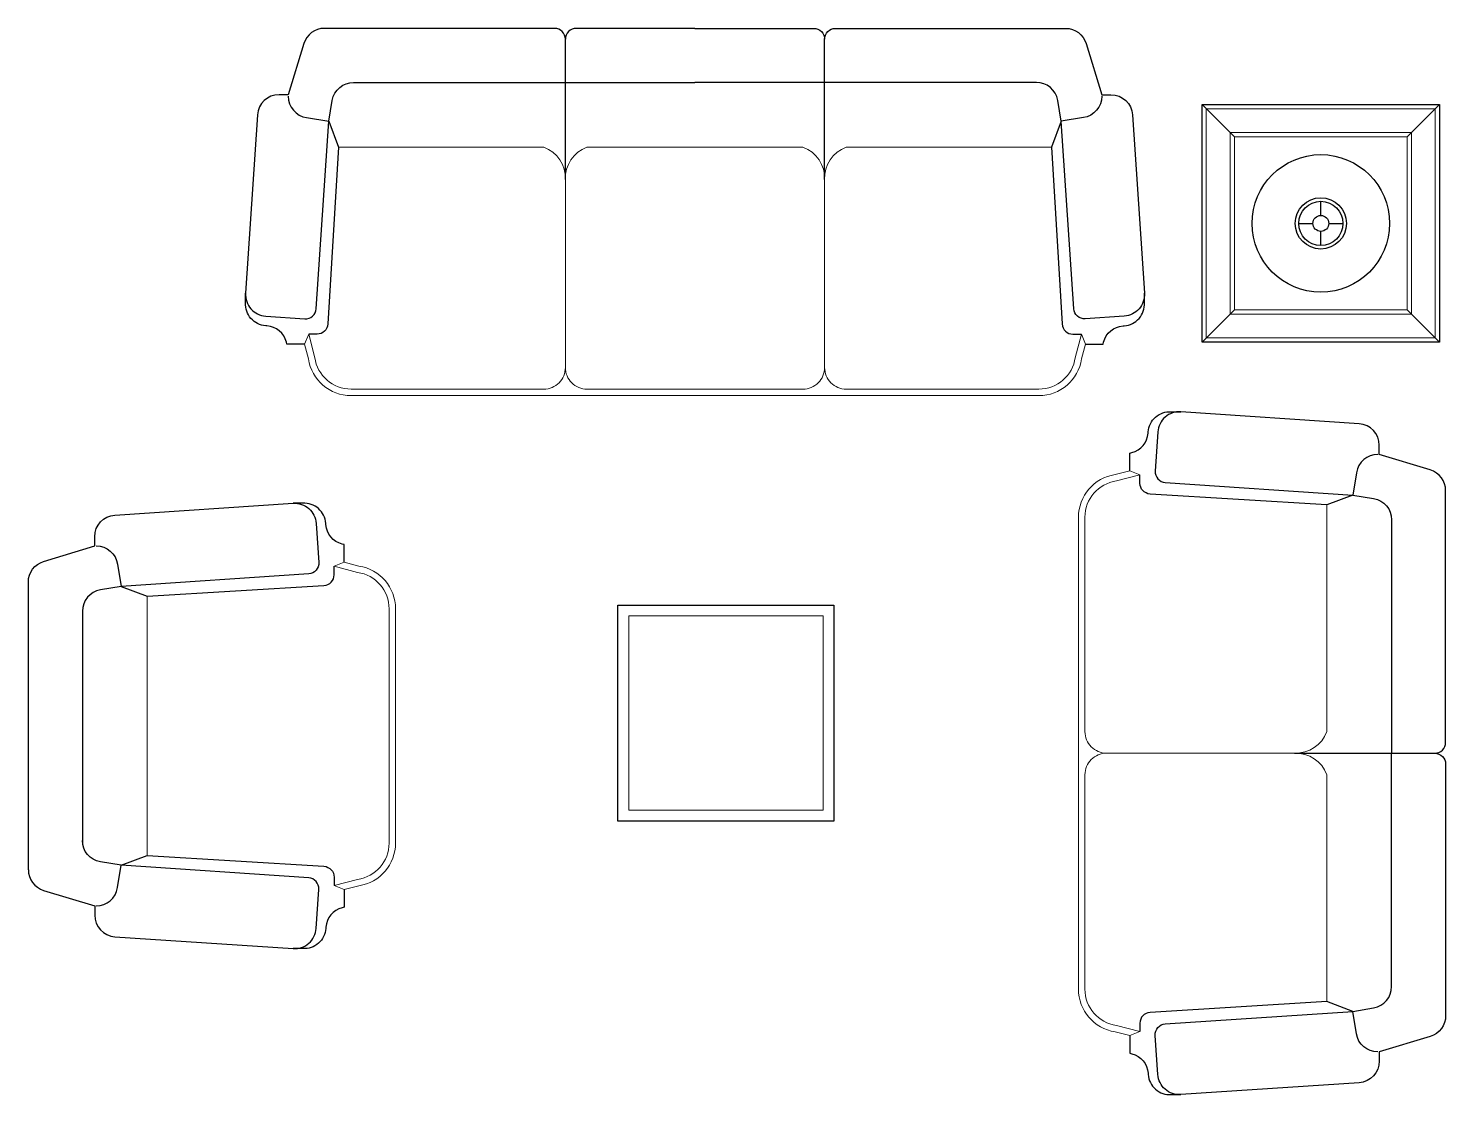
# Model space of a CAD drawing. Header units: millimetres. Extents: x 252.16 to 255.44, y 178.18 to 180.65.
import ezdxf

# ---------------------------------------------------------------- set-up
doc = ezdxf.new("R2010")
doc.units = ezdxf.units.MM

msp = doc.modelspace()

# ---------------------------------------------------------------- linework, layer by layer
for p, q in [((253.4056, 180.2984), (253.4056, 180.6234)), ((254.0056, 180.2984), (254.0056, 180.6234)), ((254.8792, 180.472), (254.9542, 180.397)), ((255.4292, 180.472), (255.3542, 180.397)), ((255.1542, 180.2154), (255.1542, 180.2481)), ((255.1031, 180.197), (255.1358, 180.197)), ((255.1542, 180.1459), (255.1542, 180.1786)), ((255.1726, 180.197), (255.2053, 180.197)), ((254.9542, 179.997), (254.8792, 179.922)), ((255.3542, 179.997), (255.4292, 179.922)), ((255.0932, 178.9707), (255.4182, 178.9707))]:
    msp.add_line(p, q)
at = {"lineweight": 20}
for p, q in [((253.4056, 180.2984), (253.4056, 179.8634)), ((254.0056, 180.2984), (254.0056, 179.8634)), ((255.0932, 178.9707), (254.6582, 178.9707))]:
    msp.add_line(p, q, dxfattribs=at)
for points in [[(253.7056, 180.6484), (253.4306, 180.6484, 0.414214), (253.4056, 180.6234, 0.414214), (253.3806, 180.6484), (252.8479, 180.6484, 0.33005), (252.8001, 180.613), (252.7641, 180.4949), (252.7428, 180.4949, 0.394867), (252.6929, 180.4482), (252.6654, 180.0355, 0.414214), (252.712, 179.9823), (252.8025, 179.9763, 0.414214), (252.8291, 179.9995), (252.858, 180.4337), (252.8806, 180.3734), (252.8558, 179.9642, -0.396542), (252.8308, 179.9407), (252.8114, 179.9407)], [(253.7056, 180.6484), (253.9806, 180.6484, -0.414214), (254.0056, 180.6234, -0.414214), (254.0306, 180.6484), (254.5634, 180.6484, -0.33005), (254.6112, 180.613), (254.6472, 180.4949), (254.6685, 180.4949, -0.394867), (254.7184, 180.4482), (254.7458, 180.0355, -0.414214), (254.6993, 179.9823), (254.6088, 179.9763, -0.414214), (254.5822, 179.9995), (254.5532, 180.4337), (254.5306, 180.3734), (254.5555, 179.9642, 0.396542), (254.5805, 179.9407), (254.5999, 179.9407)], [(252.7641, 180.4912, 0.369416), (252.8063, 180.4418), (252.858, 180.4337), (252.8661, 180.4818, -0.366122), (252.9154, 180.5234), (253.7056, 180.5234)], [(254.6472, 180.4912, -0.369416), (254.6049, 180.4418), (254.5532, 180.4337), (254.5452, 180.4818, 0.366122), (254.4959, 180.5234), (253.7056, 180.5234)], [(252.8018, 179.9177), (252.7611, 179.9177), (252.7599, 179.9224, 0.323545), (252.7148, 179.9598), (252.712, 179.96, -0.414214), (252.6654, 180.0132), (252.6654, 180.0355)], [(254.6095, 179.9177), (254.6502, 179.9177), (254.6514, 179.9224, -0.323545), (254.6964, 179.9598), (254.6993, 179.96, 0.414214), (254.7458, 180.0132), (254.7458, 180.0355)], [(254.7125, 179.6245), (254.7125, 179.6652), (254.7171, 179.6664, 0.323545), (254.7545, 179.7115), (254.7547, 179.7143, -0.414214), (254.8079, 179.7609), (254.8302, 179.7609)], [(255.4182, 178.9707, 0.414214), (255.4432, 178.9957), (255.4432, 179.5784, 0.33005), (255.4077, 179.6263), (255.2896, 179.6622), (255.2896, 179.6835, 0.394867), (255.2429, 179.7334), (254.8302, 179.7609, 0.414214), (254.777, 179.7143), (254.771, 179.6238, 0.414214), (254.7943, 179.5972), (255.2285, 179.5683), (255.1682, 179.5457), (254.7589, 179.5706, -0.396542), (254.7354, 179.5955), (254.7354, 179.6149)], [(255.286, 179.6622, 0.369416), (255.2366, 179.62), (255.2285, 179.5683), (255.2765, 179.5602, -0.366122), (255.3182, 179.5109), (255.3182, 178.9707)], [(252.1625, 178.701), (252.1625, 179.3668, -0.33005), (252.1979, 179.4146), (252.3161, 179.4506), (252.3161, 179.4718, -0.394867), (252.3628, 179.5217), (252.7755, 179.5492, -0.414214), (252.8287, 179.5026), (252.8347, 179.4121, -0.414214), (252.8114, 179.3855), (252.3772, 179.3566), (252.4375, 179.334), (252.8468, 179.3589, 0.396542), (252.8703, 179.3838), (252.8703, 179.4033)], [(252.8932, 179.4128), (252.8932, 179.4535), (252.8886, 179.4547, -0.323545), (252.8512, 179.4998), (252.851, 179.5026, 0.414214), (252.7978, 179.5492), (252.7755, 179.5492)], [(252.3197, 179.4506, -0.369416), (252.3691, 179.4083), (252.3772, 179.3566), (252.3292, 179.3485, 0.366122), (252.2875, 179.2992), (252.2875, 178.759)], [(255.4182, 178.9707, -0.414214), (255.4432, 178.9457), (255.4432, 178.3629, -0.33005), (255.4077, 178.3151), (255.2896, 178.2791), (255.2896, 178.2579, -0.394867), (255.2429, 178.208), (254.8302, 178.1805, -0.414214), (254.777, 178.227), (254.771, 178.3175, -0.414214), (254.7943, 178.3442), (255.2285, 178.3731), (255.1682, 178.3957), (254.7589, 178.3708, 0.396542), (254.7354, 178.3459), (254.7354, 178.3264)], [(255.286, 178.2791, -0.369416), (255.2366, 178.3214), (255.2285, 178.3731), (255.2765, 178.3812, 0.366122), (255.3182, 178.4305), (255.3182, 178.9707)], [(252.3197, 178.6172, 0.369416), (252.3691, 178.6595), (252.3772, 178.7112), (252.3292, 178.7192, -0.366122), (252.2875, 178.7685), (252.2875, 178.759)], [(252.1625, 178.701, 0.33005), (252.1979, 178.6532), (252.3161, 178.6172), (252.3161, 178.5959, 0.394867), (252.3628, 178.546), (252.7755, 178.5186, 0.414214), (252.8287, 178.5651), (252.8347, 178.6556, 0.414214), (252.8114, 178.6822), (252.3772, 178.7112), (252.4375, 178.7338), (252.8468, 178.7089, -0.396542), (252.8703, 178.6839), (252.8703, 178.6645)], [(252.8932, 178.6549), (252.8932, 178.6142), (252.8886, 178.6131, 0.323545), (252.8512, 178.568), (252.851, 178.5651, -0.414214), (252.7978, 178.5186), (252.7755, 178.5186)], [(254.7125, 178.3169), (254.7125, 178.2762), (254.7171, 178.275, -0.323545), (254.7545, 178.2299), (254.7547, 178.227, 0.414214), (254.8079, 178.1805), (254.8302, 178.1805)]]:
    msp.add_lwpolyline(points, format="xyb")
for points in [[(255.4292, 180.472), (255.4292, 179.922), (254.8792, 179.922), (254.8792, 180.472)], [(253.5273, 178.8137), (253.5273, 179.3137), (254.0273, 179.3137), (254.0273, 178.8137)]]:
    msp.add_lwpolyline(points, close=True)
for points in [[(255.4192, 180.462), (255.4192, 179.932), (254.8892, 179.932), (254.8892, 180.462)], [(255.3642, 180.407), (255.3642, 179.987), (254.9442, 179.987), (254.9442, 180.407)], [(255.3542, 180.397), (255.3542, 179.997), (254.9542, 179.997), (254.9542, 180.397)], [(253.5523, 178.8387), (253.5523, 179.2887), (254.0023, 179.2887), (254.0023, 178.8387)]]:
    msp.add_lwpolyline(points, close=True, dxfattribs=at)
for points in [[(252.8806, 180.3734), (253.3556, 180.3734, -0.324936), (253.4056, 180.2984, -0.324936), (253.4556, 180.3734), (253.7056, 180.3734), (253.9556, 180.3734, -0.324936), (254.0056, 180.2984, -0.324936), (254.0556, 180.3734), (254.5306, 180.3734)], [(254.6582, 178.9707, 0.414214), (254.6082, 178.9207), (254.6082, 178.4246, 0.372588), (254.681, 178.3405), (254.7354, 178.3264), (254.7125, 178.3169), (254.678, 178.3258, -0.370178), (254.5932, 178.4246), (254.5932, 179.5168, -0.370178), (254.678, 179.6156), (254.7125, 179.6245), (254.7354, 179.6149), (254.681, 179.6009, 0.372588), (254.6082, 179.5168), (254.6082, 179.0207, 0.414214), (254.6582, 178.9707)], [(255.1682, 179.5457), (255.1682, 179.0207, -0.324936), (255.0932, 178.9707, -0.297175)], [(252.9975, 178.7627, -0.372588), (252.9247, 178.6786), (252.8703, 178.6645), (252.8932, 178.6549), (252.9277, 178.6639, 0.370178), (253.0125, 178.7627), (253.0125, 179.3051, 0.370178), (252.9277, 179.4039), (252.8932, 179.4128), (252.8703, 179.4033), (252.9247, 179.3892, -0.372588), (252.9975, 179.3051), (252.9975, 178.7627, -0.414214)], [(252.4375, 179.334), (252.4375, 178.7338, 0.622538)], [(255.0932, 178.9707, -0.324936), (255.1682, 178.9207), (255.1682, 178.3957)]]:
    msp.add_lwpolyline(points, format="xyb", dxfattribs=at)
msp.add_lwpolyline([(253.4556, 179.8134), (253.9556, 179.8134, 0.414214), (254.0056, 179.8634, 0.414214), (254.0556, 179.8134), (254.5017, 179.8134, 0.372588), (254.5858, 179.8862), (254.5999, 179.9407), (254.6095, 179.9177), (254.6005, 179.8832, -0.370178), (254.5017, 179.7984), (252.9096, 179.7984, -0.370178), (252.8107, 179.8832), (252.8018, 179.9177), (252.8114, 179.9407), (252.8255, 179.8862, 0.372588), (252.9096, 179.8134), (253.3556, 179.8134, 0.414214), (253.4056, 179.8634, 0.414214)], format="xyb", close=True, dxfattribs=at)
for radius in [0.1592, 0.0593, 0.0511, 0.0184]:
    msp.add_circle((255.1542, 180.197), radius)

doc.saveas('drawing.dxf')
